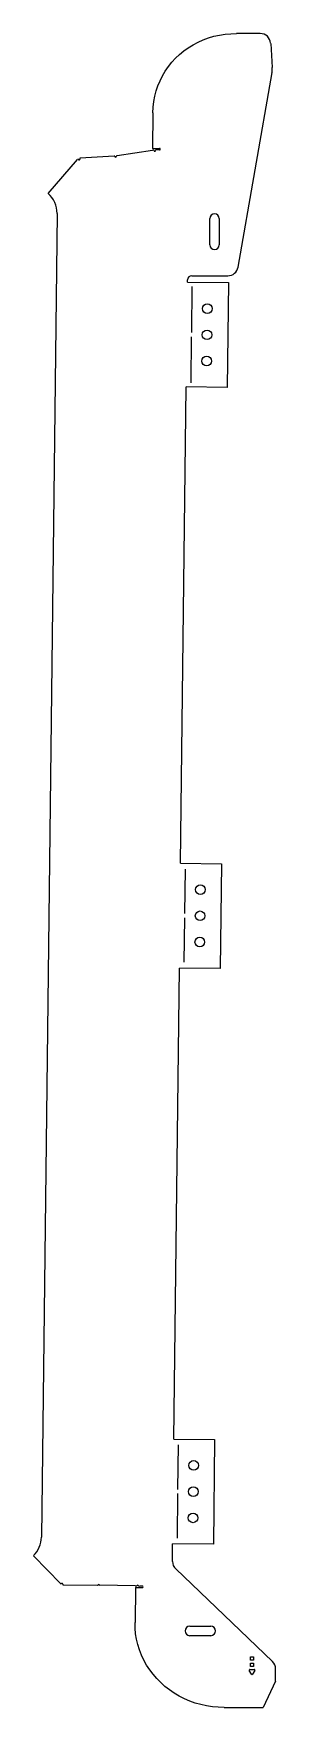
# Model space of a CAD drawing. Header units: millimetres. Extents: x -894 to -663, y 0 to 1596.
import ezdxf

# ---------------------------------------------------------------- set-up
doc = ezdxf.new("R2010")
doc.units = ezdxf.units.MM

msp = doc.modelspace()

# ---------------------------------------------------------------- linework, layer by layer
at = {"color": 7, "linetype": 'Continuous', "lineweight": 25}
for p, q in [((-677.4, 1596), (-699.9, 1596)), ((-667.4, 1586.6), (-666, 1563.5)), ((-698.5, 1373.2), (-666.1, 1558.7)), ((-666, 1560.4), (-666, 1563.5)), ((-779.9, 1520.5), (-780.3, 1486.5)), ((-780.4, 1484.3), (-814.2, 1479.3)), ((-779, 1484.6), (-780.4, 1484.3)), ((-780.3, 1486.5), (-773.6, 1486.5)), ((-777.4, 1484.9), (-777.5, 1484.6)), ((-776, 1485), (-777.4, 1484.9)), ((-773.7, 1485), (-776, 1485)), ((-880, 1443.5), (-851.8, 1475.9)), ((-851.3, 1476.3), (-851.8, 1475.9)), ((-849.8, 1477), (-849.8, 1476.2)), ((-849.3, 1477), (-849.8, 1477)), ((-816.8, 1478.9), (-849.3, 1477)), ((-816.3, 1478.9), (-816.8, 1478.9)), ((-816.3, 1478.9), (-816.3, 1478.9)), ((-814.2, 1479.3), (-814.8, 1479.2)), ((-814.8, 1479.2), (-814.8, 1478.9)), ((-871.5, 1424.4), (-886.5, 162.4)), ((-725.5, 1394.5), (-725.5, 1419.5)), ((-716.5, 1419.5), (-716.5, 1394.5)), ((-746.8, 1359), (-746.8, 1361)), ((-746.8, 1359), (-707.8, 1358.5)), ((-742.8, 1365), (-708.4, 1365)), ((-707.8, 1358.5), (-709, 1258.5)), ((-742.6, 1354.9), (-743.1, 1310.9)), ((-743.2, 1306.9), (-743.7, 1262.9)), ((-753.4, 805), (-748, 1259)), ((-709, 1258.5), (-748, 1259)), ((-753.4, 805), (-714.4, 804.5)), ((-749.2, 799.4), (-749.7, 756.9)), ((-714.4, 804.5), (-715.6, 704.5)), ((-749.8, 752.9), (-750.3, 710.5)), ((-759.9, 256), (-754.6, 705)), ((-715.6, 704.5), (-754.6, 705)), ((-759.9, 256), (-721, 255.6)), ((-721, 255.6), (-722.1, 155.6)), ((-755.7, 250.5), (-756.3, 208)), ((-756.3, 204), (-756.8, 161.5)), ((-894.1, 144.7), (-868, 117.9)), ((-761.2, 150), (-761.1, 156)), ((-761.2, 139.3), (-761.2, 150)), ((-722.1, 155.6), (-761.1, 156)), ((-665.8, 44), (-758.1, 132.1)), ((-868, 117.9), (-867.5, 117.6)), ((-866, 117.6), (-866, 117)), ((-866, 117), (-865.4, 116.9)), ((-865.4, 116.9), (-833, 116.5)), ((-833, 116.5), (-832.5, 116.5)), ((-831, 116.5), (-830.5, 116.5)), ((-796.7, 115.9), (-830.5, 116.5)), ((-796.6, 114.4), (-797, 80.9)), ((-796.7, 115.9), (-795.2, 115.9)), ((-796.6, 114.4), (-790, 114.3)), ((-793.7, 115.9), (-792.3, 115.8)), ((-790, 115.8), (-792.3, 115.8)), ((-744.7, 77.5), (-724.7, 77.5)), ((-724.7, 68.5), (-744.7, 68.5)), ((-686.7, 48.2), (-683.7, 48.2)), ((-686.7, 45.2), (-686.7, 48.2)), ((-683.7, 48.2), (-683.7, 45.2)), ((-685.6, 31.8), (-687.8, 35.4)), ((-687.3, 36.2), (-683.1, 36.2)), ((-683.7, 45.2), (-686.7, 45.2)), ((-686.7, 42.2), (-683.7, 42.2)), ((-686.7, 39.2), (-686.7, 42.2)), ((-683.7, 39.2), (-686.7, 39.2)), ((-682.6, 35.4), (-684.8, 31.8)), ((-683.7, 42.2), (-683.7, 39.2)), ((-662.7, 25), (-662.7, 36.7)), ((-662.7, 25), (-674.7, 0)), ((-711.9, 0), (-674.7, 0))]:
    msp.add_line(p, q, dxfattribs=at)
at = {"color": 7, "linetype": 'Continuous', "lineweight": 25, "flags": 128}
for points in [[(-779.9, 1520.5), (-779.7, 1525.8), (-779.1, 1531), (-778.1, 1536.1), (-776.8, 1541.2), (-775.1, 1546.1), (-773.1, 1551), (-770.8, 1555.6), (-768.1, 1560.1), (-765.1, 1564.4), (-761.8, 1568.5), (-758.3, 1572.4), (-754.5, 1576), (-750.4, 1579.3), (-746.1, 1582.4), (-741.5, 1585.2), (-736.8, 1587.7), (-731.9, 1589.9), (-726.8, 1591.7), (-721.6, 1593.3), (-716.3, 1594.4), (-710.9, 1595.3), (-705.4, 1595.8), (-699.9, 1596)], [(-711.9, 0), (-717.5, 0.2), (-723.1, 0.7), (-728.6, 1.6), (-734.1, 2.8), (-739.5, 4.3), (-744.7, 6.2), (-749.8, 8.4), (-754.7, 10.9), (-759.5, 13.7), (-764, 16.8), (-768.4, 20.1), (-772.4, 23.7), (-776.3, 27.6), (-779.8, 31.7), (-783, 36), (-786, 40.5), (-788.6, 45.2), (-790.8, 50), (-792.8, 55), (-794.3, 60), (-795.6, 65.2), (-796.4, 70.4), (-796.9, 75.6), (-797, 80.9)]]:
    msp.add_lwpolyline(points, dxfattribs=at)
at = {"color": 7, "linetype": 'Continuous', "lineweight": 25}
for centre in [(-727.9, 1333.7), (-728.2, 1308.7), (-728.5, 1283.7), (-734.5, 779.8), (-734.8, 754.8), (-735.1, 729.8), (-741, 230.8), (-741.3, 205.8), (-741.6, 180.8)]:
    msp.add_circle(centre, 4.6, dxfattribs=at)
for centre, radius, start, end in [((-677.4, 1586), 10, 3.5414, 90), ((-676, 1560.4), 10, 350.087, 0), ((-778.2, 1484.6), 0.75, 179.3179, 359.3179), ((-773.6, 1485.7), 0.75, 269.3179, 89.3179), ((-850.5, 1476.2), 0.75, 179.3179, 359.3179), ((-815.5, 1478.9), 0.75, 179.3179, 359.3179), ((-896.5, 1424.7), 25, 359.3179, 48.9087), ((-721, 1419.5), 4.5, 0, 180), ((-721, 1394.5), 4.5, 180, 0), ((-708.4, 1375), 10, 270, 350.087), ((-742.8, 1361), 4, 90, 179.3179), ((-911.5, 162.7), 25, 314.2013, 359.3179), ((-751.2, 139.3), 10, 180, 226.3301), ((-866.7, 117.6), 0.75, 359.3179, 179.3179), ((-831.7, 116.5), 0.75, 359.0694, 179.0694), ((-794.5, 115.9), 0.75, 359.0866, 179.0866), ((-790, 115.1), 0.75, 269.3179, 89.3179), ((-744.7, 73), 4.5, 90, 270), ((-724.7, 73), 4.5, 270, 90), ((-687.3, 35.7), 0.5, 90, 210), ((-683.1, 35.7), 0.5, 330, 90), ((-672.7, 36.7), 10, 0, 46.3301), ((-685.2, 32), 0.5, 210, 330)]:
    msp.add_arc(centre, radius, start, end, dxfattribs=at)

doc.saveas('drawing.dxf')
